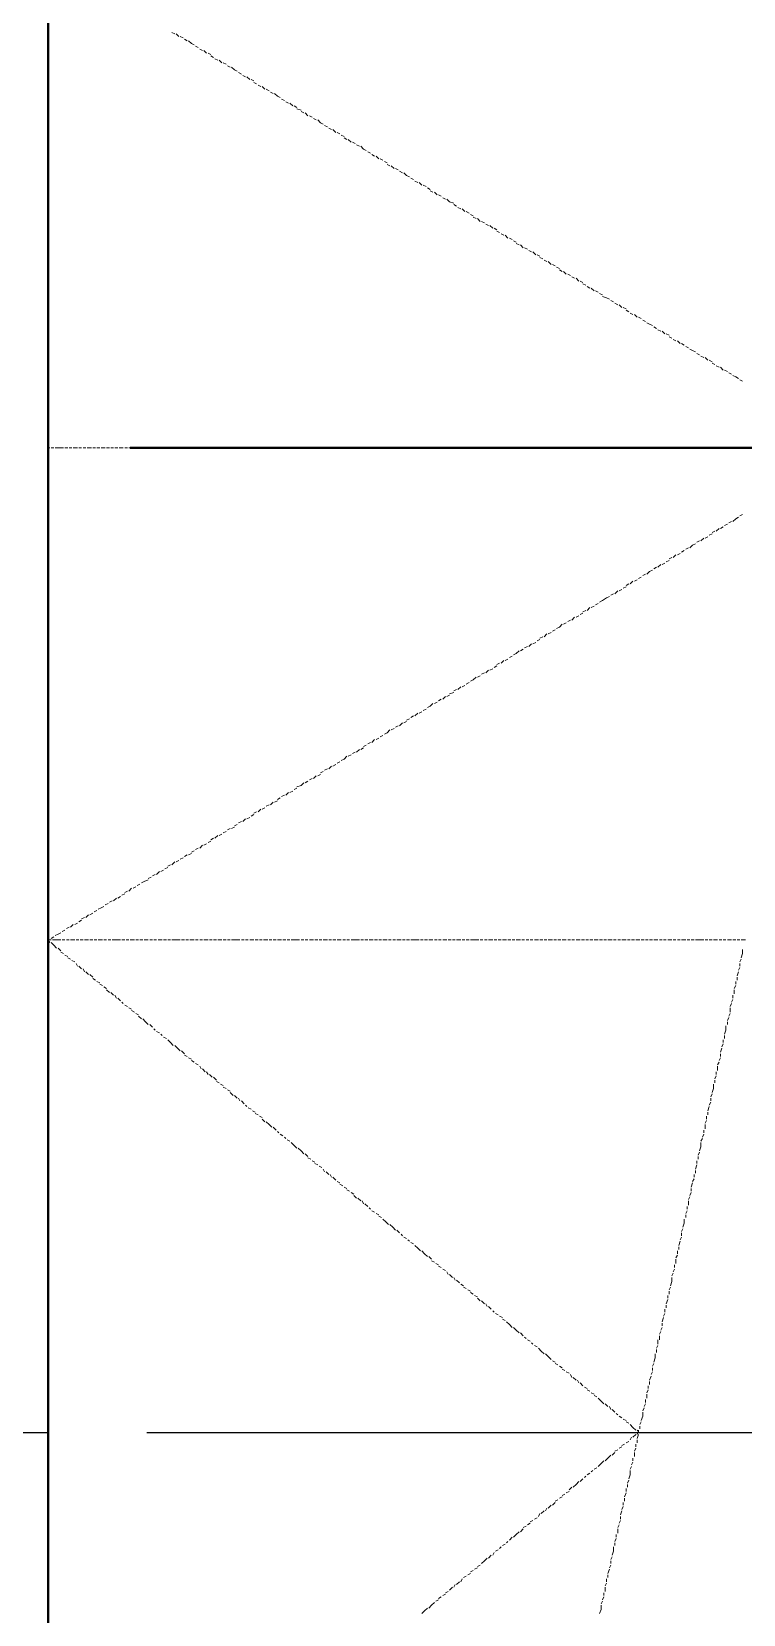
# Model space of a CAD drawing. Extents: x 0 to 604, y 0 to 420.
# Drawn here: x 198.99 to 209.84, y 200.54 to 224.65 of the extents above; entities that cross this region are included whole.
import ezdxf

# ---------------------------------------------------------------- set-up
doc = ezdxf.new("R2010")
doc.units = 0

msp = doc.modelspace()

# ---------------------------------------------------------------- linework, layer by layer
at = {"color": 7, "lineweight": 40}
for p, q in [((199.242, 262.065), (199.242, 174.561)), ((227.986, 218.313), (200.491, 218.313))]:
    msp.add_line(p, q, dxfattribs=at)
at = {"color": 7, "lineweight": 5}
for p, q in [((199.242, 224.6), (199.242, 224.642)), ((199.242, 224.536), (199.242, 224.578)), ((199.242, 224.451), (199.242, 224.515)), ((201.126, 224.642), (201.168, 224.621)), ((201.189, 224.621), (201.232, 224.578)), ((201.253, 224.578), (201.295, 224.557)), ((201.316, 224.536), (201.358, 224.515)), ((201.38, 224.515), (201.422, 224.472)), ((201.422, 224.472), (201.464, 224.451)), ((199.242, 224.388), (199.242, 224.43)), ((199.242, 224.324), (199.242, 224.367)), ((199.242, 224.24), (199.242, 224.303)), ((199.242, 224.176), (199.242, 224.218)), ((201.486, 224.43), (201.528, 224.409)), ((201.549, 224.388), (201.591, 224.367)), ((201.613, 224.367), (201.655, 224.324)), ((201.676, 224.324), (201.718, 224.303)), ((201.718, 224.282), (201.761, 224.261)), ((201.782, 224.24), (201.824, 224.218)), ((201.845, 224.218), (201.888, 224.176)), ((199.242, 224.113), (199.242, 224.155)), ((199.242, 224.028), (199.242, 224.091)), ((199.242, 223.964), (199.242, 224.007)), ((201.909, 224.176), (201.951, 224.155)), ((201.972, 224.134), (202.015, 224.113)), ((202.036, 224.113), (202.078, 224.07)), ((202.078, 224.07), (202.12, 224.049)), ((202.142, 224.028), (202.184, 224.007)), ((202.205, 223.986), (202.248, 223.964)), ((199.242, 223.901), (199.242, 223.943)), ((199.242, 223.816), (199.242, 223.88)), ((199.242, 223.753), (199.242, 223.816)), ((199.242, 223.689), (199.242, 223.732)), ((202.269, 223.964), (202.311, 223.922)), ((202.332, 223.922), (202.375, 223.901)), ((202.375, 223.88), (202.417, 223.859)), ((202.438, 223.838), (202.48, 223.816)), ((202.501, 223.816), (202.544, 223.774)), ((202.565, 223.774), (202.607, 223.753)), ((202.629, 223.732), (202.671, 223.71)), ((199.242, 223.626), (199.242, 223.668)), ((199.242, 223.541), (199.242, 223.605)), ((199.242, 223.478), (199.242, 223.52)), ((202.692, 223.71), (202.734, 223.668)), ((202.734, 223.668), (202.777, 223.647)), ((202.798, 223.626), (202.84, 223.605)), ((202.861, 223.583), (202.904, 223.562)), ((202.925, 223.562), (202.967, 223.52)), ((202.988, 223.52), (203.031, 223.499)), ((199.242, 223.414), (199.242, 223.457)), ((199.242, 223.329), (199.242, 223.393)), ((199.242, 223.266), (199.242, 223.308)), ((203.031, 223.478), (203.094, 223.457)), ((203.094, 223.435), (203.137, 223.414)), ((203.158, 223.414), (203.2, 223.372)), ((203.221, 223.372), (203.263, 223.351)), ((203.285, 223.329), (203.327, 223.308)), ((203.348, 223.308), (203.391, 223.266)), ((203.391, 223.266), (203.433, 223.245)), ((199.242, 223.202), (199.242, 223.245)), ((199.242, 223.118), (199.242, 223.181)), ((199.242, 223.054), (199.242, 223.097)), ((199.242, 222.991), (199.242, 223.033)), ((203.454, 223.224), (203.496, 223.202)), ((203.518, 223.181), (203.56, 223.16)), ((203.581, 223.16), (203.623, 223.118)), ((203.644, 223.118), (203.687, 223.097)), ((203.708, 223.076), (203.75, 223.054)), ((203.75, 223.033), (203.793, 223.012)), ((203.814, 223.012), (203.856, 222.97)), ((199.242, 222.906), (199.242, 222.97)), ((199.242, 222.843), (199.242, 222.906)), ((199.242, 222.779), (199.242, 222.821)), ((203.877, 222.97), (203.92, 222.948)), ((203.941, 222.927), (203.983, 222.906)), ((204.004, 222.906), (204.047, 222.864)), ((204.047, 222.864), (204.089, 222.843)), ((204.11, 222.821), (204.152, 222.8)), ((204.174, 222.779), (204.216, 222.758)), ((199.242, 222.716), (199.242, 222.758)), ((199.242, 222.631), (199.242, 222.695)), ((199.242, 222.567), (199.242, 222.61)), ((199.242, 222.504), (199.242, 222.546)), ((204.237, 222.758), (204.28, 222.716)), ((204.301, 222.716), (204.343, 222.695)), ((204.364, 222.673), (204.406, 222.652)), ((204.406, 222.631), (204.449, 222.61)), ((204.47, 222.61), (204.512, 222.567)), ((204.534, 222.567), (204.576, 222.546)), ((204.597, 222.525), (204.639, 222.504)), ((199.242, 222.419), (199.242, 222.483)), ((199.242, 222.356), (199.242, 222.398)), ((199.242, 222.292), (199.242, 222.335)), ((204.661, 222.504), (204.703, 222.462)), ((204.703, 222.462), (204.745, 222.44)), ((204.766, 222.419), (204.809, 222.398)), ((204.83, 222.377), (204.872, 222.356)), ((204.893, 222.356), (204.936, 222.313)), ((204.957, 222.313), (204.999, 222.292)), ((199.242, 222.208), (199.242, 222.271)), ((199.242, 222.144), (199.242, 222.186)), ((199.242, 222.081), (199.242, 222.123)), ((199.242, 221.996), (199.242, 222.06)), ((205.02, 222.271), (205.063, 222.25)), ((205.063, 222.229), (205.105, 222.208)), ((205.126, 222.208), (205.168, 222.165)), ((205.19, 222.165), (205.232, 222.144)), ((205.253, 222.123), (205.295, 222.102)), ((205.317, 222.102), (205.359, 222.06)), ((205.359, 222.06), (205.423, 222.038)), ((199.242, 221.933), (199.242, 221.996)), ((199.242, 221.869), (199.242, 221.911)), ((199.242, 221.805), (199.242, 221.848)), ((205.423, 222.017), (205.465, 221.996)), ((205.486, 221.975), (205.528, 221.954)), ((205.549, 221.954), (205.592, 221.911)), ((205.613, 221.911), (205.655, 221.89)), ((205.677, 221.869), (205.719, 221.848)), ((205.719, 221.827), (205.761, 221.805)), ((205.782, 221.805), (205.825, 221.763)), ((199.242, 221.721), (199.242, 221.784)), ((199.242, 221.657), (199.242, 221.7)), ((199.242, 221.594), (199.242, 221.636)), ((199.242, 221.509), (199.242, 221.573)), ((205.846, 221.763), (205.888, 221.742)), ((205.909, 221.721), (205.952, 221.7)), ((205.973, 221.7), (206.015, 221.657)), ((206.036, 221.657), (206.079, 221.636)), ((206.079, 221.615), (206.121, 221.594)), ((206.142, 221.573), (206.185, 221.552)), ((199.242, 221.446), (199.242, 221.488)), ((199.242, 221.382), (199.242, 221.424)), ((199.242, 221.298), (199.242, 221.361)), ((206.206, 221.552), (206.248, 221.509)), ((206.269, 221.509), (206.311, 221.488)), ((206.333, 221.467), (206.375, 221.446)), ((206.375, 221.424), (206.417, 221.403)), ((206.439, 221.403), (206.481, 221.361)), ((206.502, 221.361), (206.544, 221.34)), ((199.242, 221.234), (199.242, 221.276)), ((199.242, 221.17), (199.242, 221.213)), ((199.242, 221.086), (199.242, 221.149)), ((199.242, 221.022), (199.242, 221.086)), ((206.565, 221.319), (206.608, 221.298)), ((206.629, 221.298), (206.671, 221.255)), ((206.692, 221.255), (206.735, 221.234)), ((206.735, 221.213), (206.777, 221.192)), ((206.798, 221.17), (206.841, 221.149)), ((206.862, 221.149), (206.904, 221.107)), ((206.925, 221.107), (206.968, 221.086)), ((199.242, 220.959), (199.242, 221.001)), ((199.242, 220.895), (199.242, 220.938)), ((199.242, 220.811), (199.242, 220.874)), ((206.989, 221.065), (207.031, 221.043)), ((207.031, 221.022), (207.073, 221.001)), ((207.095, 221.001), (207.137, 220.959)), ((207.158, 220.959), (207.201, 220.938)), ((207.222, 220.917), (207.264, 220.895)), ((207.285, 220.895), (207.327, 220.853)), ((207.349, 220.853), (207.391, 220.832)), ((199.242, 220.747), (199.242, 220.79)), ((199.242, 220.684), (199.242, 220.726)), ((199.242, 220.599), (199.242, 220.662)), ((207.391, 220.811), (207.433, 220.79)), ((207.454, 220.768), (207.497, 220.747)), ((207.518, 220.747), (207.56, 220.705)), ((207.582, 220.705), (207.624, 220.684)), ((207.645, 220.662), (207.687, 220.641)), ((207.687, 220.62), (207.751, 220.599)), ((207.751, 220.599), (207.793, 220.578)), ((199.242, 220.536), (199.242, 220.578)), ((199.242, 220.472), (199.242, 220.514)), ((199.242, 220.387), (199.242, 220.451)), ((199.242, 220.324), (199.242, 220.366)), ((207.814, 220.557), (207.857, 220.536)), ((207.878, 220.514), (207.92, 220.493)), ((207.941, 220.493), (207.984, 220.451)), ((208.005, 220.451), (208.047, 220.43)), ((208.047, 220.409), (208.089, 220.387)), ((208.111, 220.366), (208.153, 220.345)), ((199.242, 220.26), (199.242, 220.303)), ((199.242, 220.176), (199.242, 220.239)), ((199.242, 220.112), (199.242, 220.176)), ((208.174, 220.345), (208.216, 220.303)), ((208.238, 220.303), (208.28, 220.281)), ((208.301, 220.26), (208.343, 220.239)), ((208.365, 220.218), (208.407, 220.197)), ((208.407, 220.197), (208.449, 220.176)), ((208.47, 220.155), (208.513, 220.133)), ((199.242, 220.049), (199.242, 220.091)), ((199.242, 219.985), (199.242, 220.027)), ((199.242, 219.9), (199.242, 219.964)), ((199.242, 219.837), (199.242, 219.879)), ((208.534, 220.112), (208.576, 220.091)), ((208.597, 220.091), (208.64, 220.049)), ((208.661, 220.049), (208.703, 220.027)), ((208.703, 220.006), (208.746, 219.985)), ((208.767, 219.964), (208.809, 219.943)), ((208.83, 219.943), (208.873, 219.9)), ((208.894, 219.9), (208.936, 219.879)), ((199.242, 219.774), (199.242, 219.816)), ((199.242, 219.689), (199.242, 219.752)), ((199.242, 219.625), (199.242, 219.668)), ((208.957, 219.858), (209, 219.837)), ((209.021, 219.816), (209.063, 219.795)), ((209.063, 219.795), (209.106, 219.774)), ((209.127, 219.752), (209.169, 219.731)), ((209.19, 219.71), (209.232, 219.689)), ((209.254, 219.689), (209.296, 219.647)), ((209.317, 219.647), (209.359, 219.625)), ((199.242, 219.562), (199.242, 219.604)), ((199.242, 219.477), (199.242, 219.541)), ((199.242, 219.414), (199.242, 219.456)), ((199.242, 219.35), (199.242, 219.393)), ((209.359, 219.604), (209.402, 219.583)), ((209.423, 219.562), (209.465, 219.541)), ((209.486, 219.541), (209.529, 219.498)), ((209.55, 219.498), (209.592, 219.477)), ((209.613, 219.456), (209.656, 219.435)), ((209.677, 219.414), (209.719, 219.393)), ((209.719, 219.393), (209.762, 219.371)), ((199.242, 219.266), (199.242, 219.329)), ((199.242, 219.202), (199.242, 219.266)), ((199.242, 219.138), (199.242, 219.181)), ((209.783, 219.35), (209.825, 219.329)), ((199.242, 219.075), (199.242, 219.117)), ((199.242, 218.99), (199.242, 219.054)), ((199.242, 218.927), (199.242, 218.969)), ((199.242, 218.863), (199.242, 218.906)), ((199.242, 218.779), (199.242, 218.842)), ((199.242, 218.715), (199.242, 218.757)), ((199.242, 218.652), (199.242, 218.694)), ((199.242, 218.567), (199.242, 218.631)), ((199.242, 218.504), (199.242, 218.546)), ((199.242, 218.44), (199.242, 218.482)), ((199.242, 218.355), (199.242, 218.419)), ((199.242, 218.313), (199.242, 218.355)), ((199.263, 218.313), (199.242, 218.313)), ((199.242, 218.313), (199.242, 218.271)), ((199.242, 218.25), (199.242, 218.207)), ((199.242, 218.186), (199.242, 218.144)), ((199.327, 218.313), (199.284, 218.313)), ((199.411, 218.313), (199.348, 218.313)), ((199.475, 218.313), (199.411, 218.313)), ((199.538, 218.313), (199.496, 218.313)), ((199.602, 218.313), (199.559, 218.313)), ((199.686, 218.313), (199.623, 218.313)), ((199.75, 218.313), (199.708, 218.313)), ((199.813, 218.313), (199.771, 218.313)), ((199.898, 218.313), (199.834, 218.313)), ((199.962, 218.313), (199.919, 218.313)), ((200.025, 218.313), (199.983, 218.313)), ((200.11, 218.313), (200.046, 218.313)), ((200.173, 218.313), (200.131, 218.313)), ((200.237, 218.313), (200.194, 218.313)), ((200.3, 218.313), (200.258, 218.313)), ((200.385, 218.313), (200.321, 218.313)), ((200.448, 218.313), (200.406, 218.313)), ((200.512, 218.313), (200.47, 218.313)), ((200.596, 218.313), (200.533, 218.313)), ((200.66, 218.313), (200.618, 218.313)), ((200.724, 218.313), (200.681, 218.313)), ((200.808, 218.313), (200.745, 218.313)), ((200.872, 218.313), (200.829, 218.313)), ((200.935, 218.313), (200.893, 218.313)), ((201.02, 218.313), (200.956, 218.313)), ((201.083, 218.313), (201.041, 218.313)), ((201.147, 218.313), (201.105, 218.313)), ((201.21, 218.313), (201.168, 218.313)), ((201.295, 218.313), (201.232, 218.313)), ((201.358, 218.313), (201.316, 218.313)), ((201.422, 218.313), (201.38, 218.313)), ((201.507, 218.313), (201.443, 218.313)), ((201.57, 218.313), (201.528, 218.313)), ((201.634, 218.313), (201.591, 218.313)), ((201.718, 218.313), (201.655, 218.313)), ((201.782, 218.313), (201.739, 218.313)), ((201.845, 218.313), (201.803, 218.313)), ((201.93, 218.313), (201.867, 218.313)), ((201.994, 218.313), (201.951, 218.313)), ((202.057, 218.313), (202.015, 218.313)), ((202.12, 218.313), (202.078, 218.313)), ((202.205, 218.313), (202.142, 218.313)), ((202.269, 218.313), (202.226, 218.313)), ((202.332, 218.313), (202.29, 218.313)), ((202.417, 218.313), (202.353, 218.313)), ((202.48, 218.313), (202.438, 218.313)), ((202.544, 218.313), (202.501, 218.313)), ((202.629, 218.313), (202.565, 218.313)), ((202.692, 218.313), (202.65, 218.313)), ((202.756, 218.313), (202.713, 218.313)), ((202.84, 218.313), (202.777, 218.313)), ((202.904, 218.313), (202.861, 218.313)), ((202.967, 218.313), (202.925, 218.313)), ((203.031, 218.313), (202.988, 218.313)), ((203.115, 218.313), (203.052, 218.313)), ((203.179, 218.313), (203.137, 218.313)), ((203.242, 218.313), (203.2, 218.313)), ((203.327, 218.313), (203.263, 218.313)), ((203.391, 218.313), (203.348, 218.313)), ((203.454, 218.313), (203.412, 218.313)), ((203.539, 218.313), (203.475, 218.313)), ((203.602, 218.313), (203.56, 218.313)), ((203.666, 218.313), (203.623, 218.313)), ((203.75, 218.313), (203.687, 218.313)), ((203.814, 218.313), (203.75, 218.313)), ((203.877, 218.313), (203.835, 218.313)), ((203.941, 218.313), (203.899, 218.313)), ((204.025, 218.313), (203.962, 218.313)), ((204.089, 218.313), (204.047, 218.313)), ((204.152, 218.313), (204.11, 218.313)), ((204.237, 218.313), (204.174, 218.313)), ((204.301, 218.313), (204.258, 218.313)), ((204.364, 218.313), (204.322, 218.313)), ((204.449, 218.313), (204.385, 218.313)), ((204.512, 218.313), (204.47, 218.313)), ((204.576, 218.313), (204.534, 218.313)), ((204.661, 218.313), (204.597, 218.313)), ((204.724, 218.313), (204.661, 218.313)), ((204.787, 218.313), (204.745, 218.313)), ((204.851, 218.313), (204.809, 218.313)), ((204.936, 218.313), (204.872, 218.313)), ((204.999, 218.313), (204.957, 218.313)), ((205.063, 218.313), (205.02, 218.313)), ((205.147, 218.313), (205.084, 218.313)), ((205.211, 218.313), (205.168, 218.313)), ((205.274, 218.313), (205.232, 218.313)), ((205.359, 218.313), (205.295, 218.313)), ((205.423, 218.313), (205.38, 218.313)), ((205.486, 218.313), (205.444, 218.313)), ((205.571, 218.313), (205.507, 218.313)), ((205.634, 218.313), (205.571, 218.313)), ((205.698, 218.313), (205.655, 218.313)), ((205.761, 218.313), (205.719, 218.313)), ((205.846, 218.313), (205.782, 218.313)), ((205.909, 218.313), (205.867, 218.313)), ((205.973, 218.313), (205.93, 218.313)), ((206.058, 218.313), (205.994, 218.313)), ((206.121, 218.313), (206.079, 218.313)), ((206.185, 218.313), (206.142, 218.313)), ((206.269, 218.313), (206.206, 218.313)), ((206.333, 218.313), (206.29, 218.313)), ((206.396, 218.313), (206.354, 218.313)), ((206.481, 218.313), (206.417, 218.313)), ((206.544, 218.313), (206.481, 218.313)), ((206.608, 218.313), (206.565, 218.313)), ((206.671, 218.313), (206.629, 218.313)), ((206.756, 218.313), (206.692, 218.313)), ((206.82, 218.313), (206.777, 218.313)), ((206.883, 218.313), (206.841, 218.313)), ((206.968, 218.313), (206.904, 218.313)), ((207.031, 218.313), (206.989, 218.313)), ((207.095, 218.313), (207.052, 218.313)), ((207.179, 218.313), (207.116, 218.313)), ((207.243, 218.313), (207.201, 218.313)), ((207.306, 218.313), (207.264, 218.313)), ((207.391, 218.313), (207.327, 218.313)), ((207.454, 218.313), (207.391, 218.313)), ((207.518, 218.313), (207.476, 218.313)), ((207.582, 218.313), (207.539, 218.313)), ((207.666, 218.313), (207.603, 218.313)), ((207.73, 218.313), (207.687, 218.313)), ((207.793, 218.313), (207.751, 218.313)), ((207.878, 218.313), (207.814, 218.313)), ((207.941, 218.313), (207.899, 218.313)), ((208.005, 218.313), (207.963, 218.313)), ((208.089, 218.313), (208.026, 218.313)), ((208.153, 218.313), (208.111, 218.313)), ((208.216, 218.313), (208.174, 218.313)), ((208.301, 218.313), (208.238, 218.313)), ((208.365, 218.313), (208.301, 218.313)), ((208.428, 218.313), (208.386, 218.313)), ((208.492, 218.313), (208.449, 218.313)), ((208.576, 218.313), (208.513, 218.313)), ((208.64, 218.313), (208.597, 218.313)), ((208.703, 218.313), (208.661, 218.313)), ((208.788, 218.313), (208.725, 218.313)), ((208.851, 218.313), (208.809, 218.313)), ((208.915, 218.313), (208.873, 218.313)), ((209, 218.313), (208.936, 218.313)), ((209.063, 218.313), (209.021, 218.313)), ((209.127, 218.313), (209.084, 218.313)), ((209.211, 218.313), (209.148, 218.313)), ((209.275, 218.313), (209.211, 218.313)), ((209.338, 218.313), (209.296, 218.313)), ((209.402, 218.313), (209.359, 218.313)), ((209.486, 218.313), (209.423, 218.313)), ((209.55, 218.313), (209.508, 218.313)), ((209.613, 218.313), (209.571, 218.313)), ((209.698, 218.313), (209.635, 218.313)), ((209.762, 218.313), (209.719, 218.313)), ((209.825, 218.313), (209.783, 218.313)), ((199.242, 218.123), (199.242, 218.059)), ((199.242, 218.038), (199.242, 217.995)), ((199.242, 217.974), (199.242, 217.932)), ((199.242, 217.911), (199.242, 217.847)), ((199.242, 217.826), (199.242, 217.784)), ((199.242, 217.763), (199.242, 217.72)), ((199.242, 217.699), (199.242, 217.636)), ((199.242, 217.636), (199.242, 217.572)), ((199.242, 217.551), (199.242, 217.509)), ((199.242, 217.488), (199.242, 217.445)), ((199.242, 217.424), (199.242, 217.361)), ((199.242, 217.339), (199.242, 217.297)), ((199.242, 217.276), (199.242, 217.233)), ((209.677, 217.191), (209.719, 217.233)), ((209.719, 217.233), (209.762, 217.255)), ((209.783, 217.276), (209.825, 217.297)), ((199.242, 217.212), (199.242, 217.149)), ((199.242, 217.128), (199.242, 217.085)), ((199.242, 217.064), (199.242, 217.022)), ((199.242, 217.001), (199.242, 216.937)), ((209.317, 216.98), (209.359, 217.001)), ((209.359, 217.022), (209.402, 217.043)), ((209.423, 217.043), (209.465, 217.085)), ((209.486, 217.085), (209.529, 217.107)), ((209.55, 217.128), (209.592, 217.149)), ((209.613, 217.17), (209.656, 217.191)), ((199.242, 216.916), (199.242, 216.874)), ((199.242, 216.852), (199.242, 216.81)), ((199.242, 216.789), (199.242, 216.726)), ((208.894, 216.726), (208.936, 216.747)), ((208.957, 216.768), (209, 216.789)), ((209.021, 216.789), (209.063, 216.831)), ((209.063, 216.831), (209.106, 216.852)), ((209.127, 216.874), (209.169, 216.895)), ((209.19, 216.895), (209.232, 216.937)), ((209.254, 216.937), (209.296, 216.958)), ((199.242, 216.726), (199.242, 216.662)), ((199.242, 216.641), (199.242, 216.599)), ((199.242, 216.577), (199.242, 216.535)), ((199.242, 216.514), (199.242, 216.45)), ((208.534, 216.493), (208.576, 216.535)), ((208.597, 216.535), (208.64, 216.556)), ((208.661, 216.577), (208.703, 216.599)), ((208.703, 216.62), (208.746, 216.641)), ((208.767, 216.641), (208.809, 216.683)), ((208.83, 216.683), (208.873, 216.704)), ((199.242, 216.429), (199.242, 216.387)), ((199.242, 216.366), (199.242, 216.323)), ((199.242, 216.302), (199.242, 216.239)), ((208.111, 216.239), (208.153, 216.281)), ((208.174, 216.281), (208.216, 216.302)), ((208.238, 216.323), (208.28, 216.345)), ((208.301, 216.366), (208.343, 216.387)), ((208.365, 216.387), (208.407, 216.429)), ((208.407, 216.429), (208.449, 216.45)), ((208.47, 216.471), (208.513, 216.493)), ((199.242, 216.218), (199.242, 216.175)), ((199.242, 216.154), (199.242, 216.112)), ((199.242, 216.09), (199.242, 216.027)), ((207.687, 215.985), (207.751, 216.027)), ((207.751, 216.027), (207.793, 216.048)), ((207.814, 216.069), (207.857, 216.09)), ((207.878, 216.09), (207.92, 216.133)), ((207.941, 216.133), (207.984, 216.154)), ((208.005, 216.175), (208.047, 216.196)), ((208.047, 216.218), (208.089, 216.239)), ((199.242, 216.006), (199.242, 215.964)), ((199.242, 215.942), (199.242, 215.9)), ((199.242, 215.879), (199.242, 215.815)), ((199.242, 215.815), (199.242, 215.752)), ((207.349, 215.773), (207.391, 215.794)), ((207.391, 215.815), (207.433, 215.836)), ((207.454, 215.836), (207.497, 215.879)), ((207.518, 215.879), (207.56, 215.9)), ((207.582, 215.921), (207.624, 215.942)), ((207.645, 215.964), (207.687, 215.985)), ((199.242, 215.731), (199.242, 215.688)), ((199.242, 215.667), (199.242, 215.625)), ((199.242, 215.604), (199.242, 215.54)), ((206.925, 215.519), (206.968, 215.54)), ((206.989, 215.561), (207.031, 215.583)), ((207.031, 215.583), (207.073, 215.625)), ((207.095, 215.625), (207.137, 215.646)), ((207.158, 215.667), (207.201, 215.688)), ((207.222, 215.688), (207.264, 215.731)), ((207.285, 215.731), (207.327, 215.752)), ((199.242, 215.519), (199.242, 215.477)), ((199.242, 215.456), (199.242, 215.413)), ((199.242, 215.392), (199.242, 215.328)), ((199.242, 215.307), (199.242, 215.265)), ((206.565, 215.286), (206.608, 215.328)), ((206.629, 215.328), (206.671, 215.35)), ((206.692, 215.371), (206.735, 215.392)), ((206.735, 215.413), (206.777, 215.434)), ((206.798, 215.434), (206.841, 215.477)), ((206.862, 215.477), (206.904, 215.498)), ((199.242, 215.244), (199.242, 215.202)), ((199.242, 215.18), (199.242, 215.117)), ((199.242, 215.096), (199.242, 215.053)), ((206.142, 215.032), (206.185, 215.075)), ((206.206, 215.075), (206.248, 215.096)), ((206.269, 215.117), (206.311, 215.138)), ((206.333, 215.159), (206.375, 215.18)), ((206.375, 215.18), (206.417, 215.223)), ((206.439, 215.223), (206.481, 215.244)), ((206.502, 215.265), (206.544, 215.286)), ((199.242, 215.032), (199.242, 214.99)), ((199.242, 214.969), (199.242, 214.905)), ((199.242, 214.905), (199.242, 214.842)), ((199.242, 214.821), (199.242, 214.778)), ((205.719, 214.778), (205.761, 214.821)), ((205.782, 214.821), (205.825, 214.842)), ((205.846, 214.863), (205.888, 214.884)), ((205.909, 214.884), (205.952, 214.926)), ((205.973, 214.926), (206.015, 214.947)), ((206.036, 214.969), (206.079, 214.99)), ((206.079, 215.011), (206.121, 215.032)), ((199.242, 214.757), (199.242, 214.715)), ((199.242, 214.693), (199.242, 214.63)), ((199.242, 214.609), (199.242, 214.566)), ((205.359, 214.566), (205.423, 214.588)), ((205.423, 214.609), (205.465, 214.63)), ((205.486, 214.63), (205.528, 214.672)), ((205.549, 214.672), (205.592, 214.693)), ((205.613, 214.715), (205.655, 214.736)), ((205.677, 214.757), (205.719, 214.778)), ((199.242, 214.545), (199.242, 214.503)), ((199.242, 214.482), (199.242, 214.418)), ((199.242, 214.397), (199.242, 214.355)), ((199.242, 214.334), (199.242, 214.291)), ((204.957, 214.312), (204.999, 214.334)), ((205.02, 214.355), (205.063, 214.376)), ((205.063, 214.376), (205.105, 214.418)), ((205.126, 214.418), (205.168, 214.44)), ((205.19, 214.461), (205.232, 214.482)), ((205.253, 214.482), (205.295, 214.524)), ((205.317, 214.524), (205.359, 214.545)), ((199.242, 214.27), (199.242, 214.207)), ((199.242, 214.185), (199.242, 214.143)), ((199.242, 214.122), (199.242, 214.08)), ((204.597, 214.08), (204.639, 214.122)), ((204.661, 214.122), (204.703, 214.143)), ((204.703, 214.164), (204.745, 214.185)), ((204.766, 214.207), (204.809, 214.228)), ((204.83, 214.228), (204.872, 214.27)), ((204.893, 214.27), (204.936, 214.291)), ((199.242, 214.059), (199.242, 213.995)), ((199.242, 213.995), (199.242, 213.931)), ((199.242, 213.91), (199.242, 213.868)), ((199.242, 213.847), (199.242, 213.804)), ((204.174, 213.826), (204.216, 213.868)), ((204.237, 213.868), (204.28, 213.889)), ((204.301, 213.91), (204.343, 213.931)), ((204.364, 213.953), (204.406, 213.974)), ((204.406, 213.974), (204.449, 214.016)), ((204.47, 214.016), (204.512, 214.037)), ((204.534, 214.059), (204.576, 214.08)), ((199.242, 213.783), (199.242, 213.72)), ((199.242, 213.699), (199.242, 213.656)), ((199.242, 213.635), (199.242, 213.593)), ((203.75, 213.572), (203.793, 213.614)), ((203.814, 213.614), (203.856, 213.635)), ((203.877, 213.656), (203.92, 213.678)), ((203.941, 213.678), (203.983, 213.72)), ((204.004, 213.72), (204.047, 213.741)), ((204.047, 213.762), (204.089, 213.783)), ((204.11, 213.804), (204.152, 213.826)), ((199.242, 213.572), (199.242, 213.508)), ((199.242, 213.487), (199.242, 213.445)), ((199.242, 213.423), (199.242, 213.381)), ((203.391, 213.36), (203.433, 213.381)), ((203.454, 213.402), (203.496, 213.423)), ((203.518, 213.423), (203.56, 213.466)), ((203.581, 213.466), (203.623, 213.487)), ((203.644, 213.508), (203.687, 213.529)), ((203.708, 213.55), (203.75, 213.572)), ((199.242, 213.36), (199.242, 213.297)), ((199.242, 213.275), (199.242, 213.233)), ((199.242, 213.212), (199.242, 213.169)), ((199.242, 213.148), (199.242, 213.085)), ((202.988, 213.106), (203.031, 213.127)), ((203.031, 213.148), (203.094, 213.169)), ((203.094, 213.169), (203.137, 213.212)), ((203.158, 213.212), (203.2, 213.233)), ((203.221, 213.254), (203.263, 213.275)), ((203.285, 213.275), (203.327, 213.318)), ((203.348, 213.318), (203.391, 213.339)), ((199.242, 213.085), (199.242, 213.021)), ((199.242, 213), (199.242, 212.958)), ((199.242, 212.937), (199.242, 212.894)), ((202.629, 212.873), (202.671, 212.916)), ((202.692, 212.916), (202.734, 212.937)), ((202.734, 212.958), (202.777, 212.979)), ((202.798, 213), (202.84, 213.021)), ((202.861, 213.021), (202.904, 213.064)), ((202.925, 213.064), (202.967, 213.085)), ((199.242, 212.873), (199.242, 212.81)), ((199.242, 212.788), (199.242, 212.746)), ((199.242, 212.725), (199.242, 212.683)), ((199.242, 212.661), (199.242, 212.598)), ((202.205, 212.619), (202.248, 212.661)), ((202.269, 212.661), (202.311, 212.683)), ((202.332, 212.704), (202.375, 212.725)), ((202.375, 212.746), (202.417, 212.767)), ((202.438, 212.767), (202.48, 212.81)), ((202.501, 212.81), (202.544, 212.831)), ((202.565, 212.852), (202.607, 212.873)), ((199.242, 212.577), (199.242, 212.535)), ((199.242, 212.513), (199.242, 212.471)), ((199.242, 212.45), (199.242, 212.386)), ((201.782, 212.365), (201.824, 212.407)), ((201.845, 212.407), (201.888, 212.429)), ((201.909, 212.45), (201.951, 212.471)), ((201.972, 212.492), (202.015, 212.513)), ((202.036, 212.513), (202.078, 212.535)), ((202.078, 212.556), (202.12, 212.577)), ((202.142, 212.598), (202.184, 212.619)), ((199.242, 212.365), (199.242, 212.323)), ((199.242, 212.302), (199.242, 212.259)), ((199.242, 212.238), (199.242, 212.175)), ((199.242, 212.175), (199.242, 212.111)), ((201.422, 212.154), (201.464, 212.175)), ((201.486, 212.196), (201.528, 212.217)), ((201.549, 212.217), (201.591, 212.259)), ((201.613, 212.259), (201.655, 212.28)), ((201.676, 212.302), (201.718, 212.323)), ((201.718, 212.344), (201.761, 212.365)), ((199.242, 212.09), (199.242, 212.048)), ((199.242, 212.026), (199.242, 211.984)), ((199.242, 211.963), (199.242, 211.899)), ((201.02, 211.899), (201.062, 211.921)), ((201.062, 211.942), (201.105, 211.963)), ((201.126, 211.963), (201.168, 212.005)), ((201.189, 212.005), (201.232, 212.026)), ((201.253, 212.048), (201.295, 212.069)), ((201.316, 212.09), (201.358, 212.111)), ((201.38, 212.111), (201.422, 212.132)), ((199.242, 211.878), (199.242, 211.836)), ((199.242, 211.815), (199.242, 211.773)), ((199.242, 211.751), (199.242, 211.688)), ((200.66, 211.688), (200.702, 211.709)), ((200.702, 211.709), (200.766, 211.73)), ((200.766, 211.751), (200.808, 211.773)), ((200.829, 211.794), (200.872, 211.815)), ((200.893, 211.815), (200.935, 211.857)), ((200.956, 211.857), (200.999, 211.878)), ((199.242, 211.667), (199.242, 211.624)), ((199.242, 211.603), (199.242, 211.561)), ((199.242, 211.54), (199.242, 211.476)), ((199.242, 211.455), (199.242, 211.413)), ((200.237, 211.413), (200.279, 211.455)), ((200.3, 211.455), (200.343, 211.476)), ((200.364, 211.497), (200.406, 211.518)), ((200.406, 211.54), (200.448, 211.561)), ((200.47, 211.561), (200.512, 211.603)), ((200.533, 211.603), (200.575, 211.624)), ((200.596, 211.645), (200.639, 211.667)), ((199.242, 211.392), (199.242, 211.349)), ((199.242, 211.328), (199.242, 211.264)), ((199.242, 211.264), (199.242, 211.201)), ((199.813, 211.159), (199.856, 211.201)), ((199.877, 211.201), (199.919, 211.222)), ((199.94, 211.243), (199.983, 211.264)), ((200.004, 211.286), (200.046, 211.307)), ((200.046, 211.307), (200.089, 211.328)), ((200.11, 211.349), (200.152, 211.37)), ((200.173, 211.392), (200.215, 211.413)), ((199.242, 211.18), (199.242, 211.137)), ((199.242, 211.116), (199.242, 211.074)), ((199.242, 211.053), (199.242, 210.989)), ((199.242, 210.968), (199.242, 210.926)), ((199.453, 210.947), (199.496, 210.968)), ((199.517, 210.989), (199.559, 211.011)), ((199.581, 211.011), (199.623, 211.053)), ((199.644, 211.053), (199.686, 211.074)), ((199.708, 211.095), (199.75, 211.116)), ((199.75, 211.137), (199.792, 211.159)), ((199.242, 210.905), (199.242, 210.862)), ((199.242, 210.841), (199.242, 210.778)), ((199.242, 210.82), (199.284, 210.82)), ((199.263, 210.778), (199.242, 210.82)), ((199.242, 210.82), (199.263, 210.82)), ((199.242, 210.756), (199.242, 210.714)), ((199.284, 210.841), (199.327, 210.862)), ((199.327, 210.735), (199.284, 210.778)), ((199.305, 210.82), (199.369, 210.82)), ((199.369, 210.693), (199.327, 210.735)), ((199.348, 210.883), (199.39, 210.905)), ((199.369, 210.82), (199.432, 210.82)), ((199.39, 210.905), (199.432, 210.926)), ((199.453, 210.82), (199.496, 210.82)), ((199.517, 210.82), (199.559, 210.82)), ((199.581, 210.82), (199.644, 210.82)), ((199.665, 210.82), (199.708, 210.82)), ((199.729, 210.82), (199.771, 210.82)), ((199.792, 210.82), (199.856, 210.82)), ((199.877, 210.82), (199.919, 210.82)), ((199.94, 210.82), (199.983, 210.82)), ((200.004, 210.82), (200.067, 210.82)), ((200.089, 210.82), (200.131, 210.82)), ((200.152, 210.82), (200.194, 210.82)), ((200.215, 210.82), (200.279, 210.82)), ((200.279, 210.82), (200.343, 210.82)), ((200.364, 210.82), (200.406, 210.82)), ((200.427, 210.82), (200.47, 210.82)), ((200.491, 210.82), (200.554, 210.82)), ((200.575, 210.82), (200.618, 210.82)), ((200.639, 210.82), (200.681, 210.82)), ((200.702, 210.82), (200.766, 210.82)), ((200.787, 210.82), (200.829, 210.82)), ((200.851, 210.82), (200.893, 210.82)), ((200.914, 210.82), (200.977, 210.82)), ((200.999, 210.82), (201.041, 210.82)), ((201.062, 210.82), (201.105, 210.82)), ((201.126, 210.82), (201.189, 210.82)), ((201.189, 210.82), (201.253, 210.82)), ((201.274, 210.82), (201.316, 210.82)), ((201.337, 210.82), (201.38, 210.82)), ((201.401, 210.82), (201.464, 210.82)), ((201.486, 210.82), (201.528, 210.82)), ((201.549, 210.82), (201.591, 210.82)), ((201.613, 210.82), (201.676, 210.82)), ((201.697, 210.82), (201.739, 210.82)), ((201.761, 210.82), (201.803, 210.82)), ((201.824, 210.82), (201.888, 210.82)), ((201.909, 210.82), (201.951, 210.82)), ((201.972, 210.82), (202.015, 210.82)), ((202.036, 210.82), (202.099, 210.82)), ((202.099, 210.82), (202.163, 210.82)), ((202.184, 210.82), (202.226, 210.82)), ((202.248, 210.82), (202.29, 210.82)), ((202.311, 210.82), (202.375, 210.82)), ((202.396, 210.82), (202.438, 210.82)), ((202.459, 210.82), (202.501, 210.82)), ((202.523, 210.82), (202.586, 210.82)), ((202.607, 210.82), (202.65, 210.82)), ((202.671, 210.82), (202.713, 210.82)), ((202.734, 210.82), (202.798, 210.82)), ((202.819, 210.82), (202.861, 210.82)), ((202.882, 210.82), (202.925, 210.82)), ((202.946, 210.82), (203.009, 210.82)), ((203.009, 210.82), (203.073, 210.82)), ((203.094, 210.82), (203.137, 210.82)), ((203.158, 210.82), (203.2, 210.82)), ((203.221, 210.82), (203.285, 210.82)), ((203.306, 210.82), (203.348, 210.82)), ((203.369, 210.82), (203.412, 210.82)), ((203.433, 210.82), (203.496, 210.82)), ((203.518, 210.82), (203.56, 210.82)), ((203.581, 210.82), (203.623, 210.82)), ((203.644, 210.82), (203.708, 210.82)), ((203.729, 210.82), (203.772, 210.82)), ((203.793, 210.82), (203.835, 210.82)), ((203.856, 210.82), (203.92, 210.82)), ((203.92, 210.82), (203.983, 210.82)), ((204.004, 210.82), (204.047, 210.82)), ((204.068, 210.82), (204.11, 210.82)), ((204.131, 210.82), (204.195, 210.82)), ((204.216, 210.82), (204.258, 210.82)), ((204.28, 210.82), (204.322, 210.82)), ((204.343, 210.82), (204.406, 210.82)), ((204.428, 210.82), (204.47, 210.82)), ((204.491, 210.82), (204.534, 210.82)), ((204.555, 210.82), (204.618, 210.82)), ((204.639, 210.82), (204.682, 210.82)), ((204.703, 210.82), (204.745, 210.82)), ((204.766, 210.82), (204.83, 210.82)), ((204.83, 210.82), (204.893, 210.82)), ((204.915, 210.82), (204.957, 210.82)), ((204.978, 210.82), (205.02, 210.82)), ((205.042, 210.82), (205.105, 210.82)), ((205.126, 210.82), (205.168, 210.82)), ((205.19, 210.82), (205.232, 210.82)), ((205.253, 210.82), (205.317, 210.82)), ((205.338, 210.82), (205.38, 210.82)), ((205.401, 210.82), (205.444, 210.82)), ((205.465, 210.82), (205.528, 210.82)), ((205.549, 210.82), (205.592, 210.82)), ((205.613, 210.82), (205.655, 210.82)), ((205.677, 210.82), (205.74, 210.82)), ((205.74, 210.82), (205.804, 210.82)), ((205.825, 210.82), (205.867, 210.82)), ((205.888, 210.82), (205.93, 210.82)), ((205.952, 210.82), (206.015, 210.82)), ((206.036, 210.82), (206.079, 210.82)), ((206.1, 210.82), (206.142, 210.82)), ((206.163, 210.82), (206.227, 210.82)), ((206.248, 210.82), (206.29, 210.82)), ((206.311, 210.82), (206.354, 210.82)), ((206.375, 210.82), (206.439, 210.82)), ((206.46, 210.82), (206.502, 210.82)), ((206.523, 210.82), (206.565, 210.82)), ((206.587, 210.82), (206.629, 210.82)), ((206.65, 210.82), (206.714, 210.82)), ((206.735, 210.82), (206.777, 210.82)), ((206.798, 210.82), (206.841, 210.82)), ((206.862, 210.82), (206.925, 210.82)), ((206.946, 210.82), (206.989, 210.82)), ((207.01, 210.82), (207.052, 210.82)), ((207.073, 210.82), (207.137, 210.82)), ((207.158, 210.82), (207.201, 210.82)), ((207.222, 210.82), (207.264, 210.82)), ((207.285, 210.82), (207.349, 210.82)), ((207.37, 210.82), (207.412, 210.82)), ((207.433, 210.82), (207.476, 210.82)), ((207.497, 210.82), (207.539, 210.82)), ((207.56, 210.82), (207.624, 210.82)), ((207.645, 210.82), (207.687, 210.82)), ((207.708, 210.82), (207.751, 210.82)), ((207.772, 210.82), (207.835, 210.82)), ((207.857, 210.82), (207.899, 210.82)), ((207.92, 210.82), (207.963, 210.82)), ((207.984, 210.82), (208.047, 210.82)), ((208.068, 210.82), (208.111, 210.82)), ((208.132, 210.82), (208.174, 210.82)), ((208.195, 210.82), (208.259, 210.82)), ((208.28, 210.82), (208.322, 210.82)), ((208.343, 210.82), (208.386, 210.82)), ((208.407, 210.82), (208.449, 210.82)), ((208.47, 210.82), (208.534, 210.82)), ((208.555, 210.82), (208.597, 210.82)), ((208.619, 210.82), (208.661, 210.82)), ((208.682, 210.82), (208.746, 210.82)), ((208.767, 210.82), (208.809, 210.82)), ((208.83, 210.82), (208.873, 210.82)), ((208.894, 210.82), (208.957, 210.82)), ((208.978, 210.82), (209.021, 210.82)), ((209.042, 210.82), (209.084, 210.82)), ((209.106, 210.82), (209.169, 210.82)), ((209.169, 210.82), (209.232, 210.82)), ((209.254, 210.82), (209.296, 210.82)), ((209.317, 210.82), (209.359, 210.82)), ((209.381, 210.82), (209.444, 210.82)), ((209.465, 210.82), (209.508, 210.82)), ((209.529, 210.82), (209.571, 210.82)), ((209.592, 210.82), (209.656, 210.82)), ((209.677, 210.82), (209.719, 210.82)), ((209.74, 210.82), (209.783, 210.82)), ((209.804, 210.82), (209.868, 210.82)), ((199.242, 210.693), (199.242, 210.651)), ((199.242, 210.63), (199.242, 210.566)), ((199.242, 210.545), (199.242, 210.502)), ((199.242, 210.481), (199.242, 210.439)), ((199.432, 210.651), (199.39, 210.693)), ((199.475, 210.608), (199.432, 210.63)), ((199.538, 210.566), (199.496, 210.587)), ((199.581, 210.524), (199.538, 210.545)), ((199.644, 210.481), (199.602, 210.502)), ((209.804, 210.524), (209.783, 210.481)), ((209.825, 210.608), (209.804, 210.545)), ((209.825, 210.672), (209.825, 210.608)), ((199.242, 210.418), (199.242, 210.354)), ((199.242, 210.354), (199.242, 210.291)), ((199.242, 210.27), (199.242, 210.227)), ((199.686, 210.418), (199.665, 210.46)), ((199.75, 210.375), (199.708, 210.418)), ((199.792, 210.333), (199.771, 210.375)), ((199.856, 210.291), (199.813, 210.333)), ((199.919, 210.249), (199.877, 210.291)), ((209.762, 210.333), (209.74, 210.27)), ((209.74, 210.249), (209.74, 210.206)), ((209.783, 210.397), (209.762, 210.354)), ((209.783, 210.46), (209.783, 210.418)), ((199.242, 210.206), (199.242, 210.164)), ((199.242, 210.143), (199.242, 210.079)), ((199.242, 210.058), (199.242, 210.016)), ((199.242, 209.994), (199.242, 209.952)), ((199.962, 210.206), (199.919, 210.227)), ((200.025, 210.164), (199.983, 210.185)), ((200.067, 210.121), (200.025, 210.143)), ((200.131, 210.079), (200.089, 210.1)), ((200.173, 210.016), (200.131, 210.058)), ((200.237, 209.973), (200.194, 210.016)), ((209.719, 210.121), (209.698, 210.079)), ((209.698, 210.058), (209.698, 209.994)), ((209.719, 210.185), (209.719, 210.143)), ((199.242, 209.931), (199.242, 209.868)), ((199.242, 209.846), (199.242, 209.804)), ((199.242, 209.783), (199.242, 209.74)), ((200.279, 209.931), (200.258, 209.973)), ((200.343, 209.889), (200.3, 209.931)), ((200.385, 209.846), (200.364, 209.868)), ((200.448, 209.804), (200.406, 209.825)), ((200.512, 209.762), (200.47, 209.783)), ((209.656, 209.846), (209.635, 209.804)), ((209.635, 209.783), (209.635, 209.719)), ((209.677, 209.91), (209.656, 209.868)), ((209.677, 209.973), (209.677, 209.931)), ((199.242, 209.719), (199.242, 209.656)), ((199.242, 209.635), (199.242, 209.592)), ((199.242, 209.571), (199.242, 209.529)), ((199.242, 209.508), (199.242, 209.444)), ((200.554, 209.719), (200.512, 209.74)), ((200.618, 209.677), (200.575, 209.698)), ((200.66, 209.613), (200.618, 209.656)), ((200.724, 209.571), (200.681, 209.613)), ((200.766, 209.529), (200.724, 209.571)), ((200.829, 209.486), (200.787, 209.529)), ((209.571, 209.508), (209.571, 209.444)), ((209.613, 209.635), (209.592, 209.592)), ((209.592, 209.571), (209.592, 209.529)), ((209.635, 209.698), (209.613, 209.656)), ((199.242, 209.444), (199.242, 209.381)), ((199.242, 209.359), (199.242, 209.317)), ((199.242, 209.296), (199.242, 209.254)), ((200.872, 209.444), (200.851, 209.465)), ((200.935, 209.402), (200.893, 209.423)), ((200.977, 209.359), (200.956, 209.381)), ((201.041, 209.317), (200.999, 209.338)), ((201.105, 209.254), (201.062, 209.296)), ((209.529, 209.296), (209.529, 209.254)), ((209.571, 209.444), (209.55, 209.381)), ((209.55, 209.359), (209.55, 209.317)), ((199.242, 209.232), (199.242, 209.169)), ((199.242, 209.148), (199.242, 209.106)), ((199.242, 209.084), (199.242, 209.042)), ((201.147, 209.211), (201.105, 209.254)), ((201.21, 209.169), (201.168, 209.211)), ((201.253, 209.127), (201.21, 209.169)), ((201.316, 209.084), (201.274, 209.127)), ((201.358, 209.042), (201.316, 209.063)), ((209.508, 209.169), (209.486, 209.106)), ((209.486, 209.084), (209.486, 209.042)), ((209.529, 209.232), (209.508, 209.19)), ((199.242, 209.021), (199.242, 208.957)), ((199.242, 208.936), (199.242, 208.894)), ((199.242, 208.873), (199.242, 208.83)), ((199.242, 208.809), (199.242, 208.746)), ((201.422, 209), (201.38, 209.021)), ((201.464, 208.957), (201.422, 208.978)), ((201.528, 208.915), (201.486, 208.936)), ((201.57, 208.851), (201.549, 208.894)), ((201.634, 208.809), (201.591, 208.851)), ((201.676, 208.767), (201.655, 208.809)), ((209.423, 208.809), (209.423, 208.767)), ((209.465, 208.957), (209.444, 208.915)), ((209.444, 208.894), (209.444, 208.83)), ((209.486, 209.021), (209.465, 208.978)), ((199.242, 208.725), (199.242, 208.682)), ((199.242, 208.661), (199.242, 208.619)), ((199.242, 208.597), (199.242, 208.534)), ((201.739, 208.725), (201.697, 208.767)), ((201.803, 208.682), (201.761, 208.725)), ((201.845, 208.64), (201.803, 208.661)), ((201.909, 208.597), (201.867, 208.619)), ((201.951, 208.555), (201.909, 208.576)), ((209.381, 208.555), (209.359, 208.492)), ((209.381, 208.619), (209.381, 208.555)), ((209.423, 208.746), (209.402, 208.703)), ((209.402, 208.682), (209.402, 208.64)), ((199.242, 208.534), (199.242, 208.47)), ((199.242, 208.449), (199.242, 208.407)), ((199.242, 208.386), (199.242, 208.343)), ((199.242, 208.322), (199.242, 208.259)), ((202.015, 208.513), (201.972, 208.534)), ((202.057, 208.449), (202.015, 208.492)), ((202.12, 208.407), (202.078, 208.449)), ((202.163, 208.365), (202.142, 208.407)), ((202.226, 208.322), (202.184, 208.365)), ((202.269, 208.28), (202.248, 208.301)), ((209.338, 208.343), (209.317, 208.301)), ((209.359, 208.47), (209.338, 208.428)), ((209.338, 208.407), (209.338, 208.365)), ((199.242, 208.238), (199.242, 208.195)), ((199.242, 208.174), (199.242, 208.132)), ((199.242, 208.111), (199.242, 208.047)), ((202.332, 208.238), (202.29, 208.259)), ((202.396, 208.195), (202.353, 208.216)), ((202.438, 208.153), (202.396, 208.174)), ((202.501, 208.111), (202.459, 208.132)), ((202.544, 208.047), (202.501, 208.089)), ((209.275, 208.068), (209.254, 208.026)), ((209.275, 208.132), (209.275, 208.089)), ((209.317, 208.28), (209.296, 208.216)), ((209.296, 208.195), (209.296, 208.153)), ((199.242, 208.026), (199.242, 207.984)), ((199.242, 207.963), (199.242, 207.92)), ((199.242, 207.899), (199.242, 207.835)), ((202.607, 208.005), (202.565, 208.047)), ((202.65, 207.963), (202.607, 208.005)), ((202.713, 207.92), (202.671, 207.963)), ((202.756, 207.878), (202.734, 207.899)), ((202.819, 207.835), (202.777, 207.857)), ((209.232, 207.857), (209.211, 207.814)), ((209.232, 207.92), (209.232, 207.878)), ((209.254, 208.005), (209.254, 207.941)), ((199.242, 207.814), (199.242, 207.772)), ((199.242, 207.751), (199.242, 207.708)), ((199.242, 207.687), (199.242, 207.624)), ((199.242, 207.624), (199.242, 207.56)), ((202.861, 207.793), (202.84, 207.814)), ((202.925, 207.751), (202.882, 207.772)), ((202.988, 207.687), (202.946, 207.73)), ((203.031, 207.645), (202.988, 207.687)), ((203.094, 207.603), (203.052, 207.645)), ((203.137, 207.56), (203.094, 207.603)), ((209.169, 207.582), (209.148, 207.539)), ((209.19, 207.666), (209.169, 207.603)), ((209.211, 207.793), (209.19, 207.751)), ((209.19, 207.73), (209.19, 207.666)), ((199.242, 207.539), (199.242, 207.497)), ((199.242, 207.476), (199.242, 207.433)), ((199.242, 207.412), (199.242, 207.349)), ((203.2, 207.518), (203.158, 207.56)), ((203.242, 207.476), (203.2, 207.497)), ((203.306, 207.433), (203.263, 207.454)), ((203.348, 207.391), (203.306, 207.412)), ((203.412, 207.349), (203.369, 207.37)), ((209.127, 207.391), (209.106, 207.327)), ((209.127, 207.454), (209.127, 207.412)), ((209.148, 207.518), (209.148, 207.476)), ((199.242, 207.327), (199.242, 207.285)), ((199.242, 207.264), (199.242, 207.222)), ((199.242, 207.201), (199.242, 207.137)), ((199.242, 207.116), (199.242, 207.073)), ((203.454, 207.285), (203.433, 207.327)), ((203.518, 207.243), (203.475, 207.285)), ((203.56, 207.201), (203.539, 207.243)), ((203.623, 207.158), (203.581, 207.201)), ((203.687, 207.116), (203.644, 207.137)), ((209.063, 207.116), (209.042, 207.052)), ((209.084, 207.179), (209.063, 207.137)), ((209.084, 207.243), (209.084, 207.201)), ((209.106, 207.306), (209.106, 207.264)), ((199.242, 207.052), (199.242, 207.01)), ((199.242, 206.989), (199.242, 206.925)), ((199.242, 206.904), (199.242, 206.862)), ((203.729, 207.073), (203.687, 207.095)), ((203.793, 207.031), (203.75, 207.052)), ((203.835, 206.989), (203.793, 207.01)), ((203.899, 206.946), (203.856, 206.968)), ((203.941, 206.883), (203.899, 206.925)), ((204.004, 206.841), (203.962, 206.883)), ((209.021, 206.904), (209, 206.862)), ((209.042, 206.968), (209.021, 206.925)), ((209.042, 207.031), (209.042, 206.989)), ((199.242, 206.841), (199.242, 206.798)), ((199.242, 206.777), (199.242, 206.714)), ((199.242, 206.714), (199.242, 206.65)), ((199.242, 206.629), (199.242, 206.587)), ((204.047, 206.798), (204.025, 206.841)), ((204.11, 206.756), (204.068, 206.798)), ((204.152, 206.714), (204.131, 206.735)), ((204.216, 206.671), (204.174, 206.692)), ((204.28, 206.629), (204.237, 206.65)), ((208.978, 206.692), (208.957, 206.65)), ((208.957, 206.629), (208.957, 206.587)), ((208.978, 206.756), (208.978, 206.714)), ((209, 206.841), (209, 206.777)), ((199.242, 206.565), (199.242, 206.523)), ((199.242, 206.502), (199.242, 206.439)), ((199.242, 206.417), (199.242, 206.375)), ((204.322, 206.587), (204.28, 206.608)), ((204.385, 206.523), (204.343, 206.565)), ((204.428, 206.481), (204.385, 206.523)), ((204.491, 206.439), (204.449, 206.481)), ((204.534, 206.396), (204.491, 206.439)), ((204.597, 206.354), (204.555, 206.396)), ((208.915, 206.417), (208.894, 206.375)), ((208.936, 206.502), (208.915, 206.439)), ((208.936, 206.565), (208.936, 206.502)), ((199.242, 206.354), (199.242, 206.311)), ((199.242, 206.29), (199.242, 206.227)), ((199.242, 206.206), (199.242, 206.163)), ((199.242, 206.142), (199.242, 206.1)), ((204.639, 206.311), (204.618, 206.333)), ((204.703, 206.269), (204.661, 206.29)), ((204.745, 206.227), (204.724, 206.248)), ((204.809, 206.185), (204.766, 206.206)), ((204.872, 206.121), (204.83, 206.163)), ((208.873, 206.227), (208.851, 206.163)), ((208.851, 206.142), (208.851, 206.1)), ((208.894, 206.29), (208.873, 206.248)), ((208.894, 206.354), (208.894, 206.311)), ((199.242, 206.079), (199.242, 206.015)), ((199.242, 205.994), (199.242, 205.952)), ((199.242, 205.93), (199.242, 205.888)), ((204.915, 206.079), (204.872, 206.121)), ((204.978, 206.036), (204.936, 206.079)), ((205.02, 205.994), (204.978, 206.036)), ((205.084, 205.952), (205.042, 205.994)), ((205.126, 205.909), (205.084, 205.93)), ((208.83, 206.015), (208.809, 205.973)), ((208.809, 205.952), (208.809, 205.888)), ((208.83, 206.079), (208.83, 206.036)), ((199.242, 205.867), (199.242, 205.804)), ((199.242, 205.804), (199.242, 205.74)), ((199.242, 205.719), (199.242, 205.677)), ((199.242, 205.655), (199.242, 205.613)), ((205.19, 205.867), (205.147, 205.888)), ((205.232, 205.825), (205.19, 205.846)), ((205.295, 205.782), (205.253, 205.804)), ((205.338, 205.719), (205.317, 205.761)), ((205.401, 205.677), (205.359, 205.719)), ((205.444, 205.634), (205.423, 205.677)), ((208.767, 205.74), (208.746, 205.698)), ((208.746, 205.677), (208.746, 205.613)), ((208.788, 205.804), (208.767, 205.761)), ((208.788, 205.867), (208.788, 205.825)), ((199.242, 205.592), (199.242, 205.528)), ((199.242, 205.507), (199.242, 205.465)), ((199.242, 205.444), (199.242, 205.401)), ((205.507, 205.592), (205.465, 205.634)), ((205.571, 205.549), (205.528, 205.571)), ((205.613, 205.507), (205.571, 205.528)), ((205.677, 205.465), (205.634, 205.486)), ((205.719, 205.423), (205.677, 205.444)), ((208.725, 205.528), (208.703, 205.486)), ((208.703, 205.465), (208.703, 205.423)), ((208.746, 205.613), (208.725, 205.549)), ((199.242, 205.38), (199.242, 205.317)), ((199.242, 205.295), (199.242, 205.253)), ((199.242, 205.232), (199.242, 205.19)), ((199.242, 205.168), (199.242, 205.105)), ((205.782, 205.38), (205.74, 205.401)), ((205.825, 205.317), (205.782, 205.359)), ((205.888, 205.274), (205.846, 205.317)), ((205.93, 205.232), (205.909, 205.274)), ((205.994, 205.19), (205.952, 205.232)), ((206.036, 205.147), (206.015, 205.168)), ((208.64, 205.19), (208.64, 205.147)), ((208.682, 205.338), (208.661, 205.274)), ((208.661, 205.253), (208.661, 205.211)), ((208.682, 205.401), (208.682, 205.359)), ((199.242, 205.084), (199.242, 205.042)), ((199.242, 205.02), (199.242, 204.978)), ((199.242, 204.957), (199.242, 204.915)), ((206.1, 205.105), (206.058, 205.126)), ((206.163, 205.063), (206.121, 205.084)), ((206.206, 205.02), (206.163, 205.042)), ((206.269, 204.957), (206.227, 204.999)), ((206.311, 204.915), (206.269, 204.957)), ((208.619, 205.063), (208.597, 204.999)), ((208.597, 204.978), (208.597, 204.936)), ((208.64, 205.126), (208.619, 205.084)), ((199.242, 204.893), (199.242, 204.83)), ((199.242, 204.809), (199.242, 204.766)), ((199.242, 204.745), (199.242, 204.703)), ((206.375, 204.872), (206.333, 204.915)), ((206.417, 204.83), (206.375, 204.872)), ((206.481, 204.787), (206.439, 204.83)), ((206.523, 204.745), (206.502, 204.766)), ((206.587, 204.703), (206.544, 204.724)), ((208.534, 204.724), (208.534, 204.661)), ((208.576, 204.851), (208.555, 204.809)), ((208.555, 204.787), (208.555, 204.724)), ((208.597, 204.915), (208.576, 204.872)), ((199.242, 204.682), (199.242, 204.618)), ((199.242, 204.597), (199.242, 204.555)), ((199.242, 204.534), (199.242, 204.491)), ((199.242, 204.47), (199.242, 204.406)), ((206.629, 204.661), (206.608, 204.682)), ((206.692, 204.618), (206.65, 204.639)), ((206.756, 204.555), (206.714, 204.597)), ((206.798, 204.512), (206.756, 204.555)), ((206.862, 204.47), (206.82, 204.512)), ((206.904, 204.428), (206.862, 204.47)), ((208.492, 204.449), (208.47, 204.385)), ((208.492, 204.512), (208.492, 204.449)), ((208.534, 204.639), (208.513, 204.597)), ((208.513, 204.576), (208.513, 204.534)), ((199.242, 204.385), (199.242, 204.343)), ((199.242, 204.322), (199.242, 204.28)), ((199.242, 204.258), (199.242, 204.195)), ((206.968, 204.385), (206.925, 204.406)), ((207.01, 204.343), (206.968, 204.364)), ((207.073, 204.301), (207.031, 204.322)), ((207.116, 204.258), (207.073, 204.28)), ((207.179, 204.216), (207.137, 204.237)), ((208.449, 204.237), (208.428, 204.195)), ((208.47, 204.364), (208.449, 204.322)), ((208.449, 204.301), (208.449, 204.258)), ((199.242, 204.174), (199.242, 204.131)), ((199.242, 204.11), (199.242, 204.068)), ((199.242, 204.047), (199.242, 204.004)), ((199.242, 203.983), (199.242, 203.92)), ((207.222, 204.152), (207.201, 204.195)), ((207.285, 204.11), (207.243, 204.152)), ((207.327, 204.068), (207.306, 204.11)), ((207.391, 204.025), (207.349, 204.068)), ((207.454, 203.983), (207.412, 204.004)), ((207.497, 203.941), (207.454, 203.962)), ((208.386, 203.962), (208.365, 203.92)), ((208.386, 204.025), (208.386, 203.983)), ((208.428, 204.174), (208.407, 204.11)), ((208.407, 204.089), (208.407, 204.047)), ((199.242, 203.899), (199.242, 203.856)), ((199.242, 203.835), (199.242, 203.793)), ((199.242, 203.772), (199.242, 203.708)), ((207.56, 203.899), (207.518, 203.92)), ((207.603, 203.856), (207.56, 203.877)), ((207.666, 203.793), (207.624, 203.835)), ((207.708, 203.75), (207.666, 203.793)), ((207.772, 203.708), (207.73, 203.75)), ((208.343, 203.75), (208.322, 203.708)), ((208.343, 203.814), (208.343, 203.772)), ((208.365, 203.899), (208.365, 203.835)), ((199.242, 203.687), (199.242, 203.644)), ((199.242, 203.623), (199.242, 203.581)), ((199.242, 203.56), (199.242, 203.496)), ((207.814, 203.666), (207.793, 203.708)), ((207.878, 203.623), (207.835, 203.666)), ((207.92, 203.581), (207.899, 203.602)), ((207.984, 203.539), (207.941, 203.56)), ((208.047, 203.496), (208.005, 203.518)), ((208.301, 203.56), (208.28, 203.496)), ((208.322, 203.687), (208.301, 203.644)), ((208.301, 203.623), (208.301, 203.56)), ((199.242, 203.475), (199.242, 203.433)), ((199.242, 203.412), (199.242, 203.369)), ((199.242, 203.348), (199.242, 203.285)), ((199.242, 203.263), (199.242, 203.221)), ((208.089, 203.454), (208.047, 203.475)), ((208.153, 203.391), (208.111, 203.433)), ((208.111, 203.2), (208.132, 203.242)), ((208.195, 203.348), (208.153, 203.391)), ((208.153, 203.242), (208.195, 203.285)), ((208.238, 203.327), (208.216, 203.348)), ((208.216, 203.285), (208.238, 203.327)), ((208.238, 203.285), (208.216, 203.221)), ((208.238, 203.348), (208.238, 203.306)), ((208.28, 203.475), (208.259, 203.433)), ((208.259, 203.412), (208.259, 203.369)), ((199.242, 203.2), (199.242, 203.158)), ((199.242, 203.137), (199.242, 203.094)), ((199.242, 203.073), (199.242, 203.009)), ((207.835, 202.967), (207.878, 203.009)), ((207.878, 203.031), (207.92, 203.052)), ((207.941, 203.073), (207.984, 203.094)), ((207.984, 203.115), (208.026, 203.137)), ((208.047, 203.158), (208.089, 203.179)), ((208.195, 203.073), (208.174, 203.031)), ((208.174, 203.009), (208.174, 202.946)), ((208.195, 203.137), (208.195, 203.094)), ((208.216, 203.2), (208.216, 203.158)), ((199.242, 202.988), (199.242, 202.946)), ((199.242, 202.925), (199.242, 202.882)), ((199.242, 202.861), (199.242, 202.798)), ((199.242, 202.777), (199.242, 202.734)), ((207.56, 202.756), (207.603, 202.777)), ((207.624, 202.798), (207.666, 202.84)), ((207.666, 202.84), (207.708, 202.882)), ((207.73, 202.882), (207.772, 202.925)), ((207.772, 202.925), (207.814, 202.967)), ((208.132, 202.798), (208.111, 202.756)), ((208.153, 202.861), (208.132, 202.819)), ((208.153, 202.925), (208.153, 202.882)), ((199.242, 202.713), (199.242, 202.671)), ((199.242, 202.65), (199.242, 202.586)), ((199.242, 202.565), (199.242, 202.523)), ((207.243, 202.48), (207.285, 202.523)), ((207.285, 202.523), (207.327, 202.565)), ((207.349, 202.565), (207.391, 202.607)), ((207.412, 202.629), (207.433, 202.65)), ((207.454, 202.671), (207.497, 202.692)), ((207.518, 202.713), (207.539, 202.734)), ((208.089, 202.586), (208.068, 202.544)), ((208.068, 202.523), (208.068, 202.48)), ((208.111, 202.671), (208.089, 202.607)), ((208.111, 202.734), (208.111, 202.671)), ((199.242, 202.501), (199.242, 202.459)), ((199.242, 202.438), (199.242, 202.375)), ((199.242, 202.353), (199.242, 202.311)), ((199.242, 202.29), (199.242, 202.248)), ((206.968, 202.269), (207.01, 202.29)), ((207.031, 202.311), (207.073, 202.332)), ((207.073, 202.353), (207.116, 202.375)), ((207.137, 202.396), (207.179, 202.417)), ((207.179, 202.438), (207.222, 202.48)), ((208.047, 202.396), (208.026, 202.332)), ((208.026, 202.311), (208.026, 202.269)), ((208.047, 202.459), (208.047, 202.417)), ((199.242, 202.226), (199.242, 202.184)), ((199.242, 202.163), (199.242, 202.099)), ((199.242, 202.078), (199.242, 202.036)), ((206.714, 202.036), (206.735, 202.078)), ((206.756, 202.078), (206.798, 202.12)), ((206.82, 202.12), (206.841, 202.163)), ((206.862, 202.163), (206.904, 202.205)), ((206.925, 202.205), (206.968, 202.248)), ((207.984, 202.12), (207.963, 202.057)), ((207.963, 202.036), (207.963, 201.994)), ((208.005, 202.184), (207.984, 202.142)), ((208.005, 202.248), (208.005, 202.205)), ((199.242, 202.015), (199.242, 201.972)), ((199.242, 201.951), (199.242, 201.888)), ((199.242, 201.867), (199.242, 201.824)), ((199.242, 201.803), (199.242, 201.761)), ((206.375, 201.761), (206.417, 201.803)), ((206.439, 201.803), (206.481, 201.845)), ((206.481, 201.867), (206.523, 201.888)), ((206.544, 201.909), (206.587, 201.93)), ((206.587, 201.951), (206.629, 201.972)), ((206.65, 201.994), (206.692, 202.015)), ((207.941, 201.909), (207.92, 201.867)), ((207.92, 201.845), (207.92, 201.782)), ((207.963, 201.972), (207.941, 201.93)), ((199.242, 201.739), (199.242, 201.676)), ((199.242, 201.655), (199.242, 201.613)), ((199.242, 201.591), (199.242, 201.549)), ((206.121, 201.549), (206.142, 201.57)), ((206.163, 201.591), (206.206, 201.613)), ((206.227, 201.634), (206.248, 201.655)), ((206.269, 201.676), (206.311, 201.718)), ((206.333, 201.718), (206.375, 201.761)), ((207.857, 201.57), (207.857, 201.507)), ((207.899, 201.697), (207.878, 201.655)), ((207.878, 201.634), (207.878, 201.591)), ((207.899, 201.761), (207.899, 201.718)), ((199.242, 201.528), (199.242, 201.464)), ((199.242, 201.443), (199.242, 201.401)), ((199.242, 201.38), (199.242, 201.337)), ((199.242, 201.316), (199.242, 201.274)), ((205.846, 201.316), (205.888, 201.358)), ((205.888, 201.358), (205.93, 201.401)), ((205.952, 201.401), (205.994, 201.443)), ((206.015, 201.443), (206.036, 201.486)), ((206.058, 201.507), (206.1, 201.528)), ((207.835, 201.422), (207.814, 201.38)), ((207.814, 201.358), (207.814, 201.316)), ((207.857, 201.507), (207.835, 201.443)), ((199.242, 201.253), (199.242, 201.189)), ((199.242, 201.168), (199.242, 201.126)), ((199.242, 201.105), (199.242, 201.062)), ((205.528, 201.041), (205.549, 201.083)), ((205.571, 201.105), (205.613, 201.126)), ((205.634, 201.147), (205.677, 201.168)), ((205.677, 201.189), (205.719, 201.21)), ((205.74, 201.232), (205.782, 201.253)), ((205.782, 201.274), (205.825, 201.295)), ((207.751, 201.083), (207.751, 201.041)), ((207.793, 201.232), (207.772, 201.168)), ((207.772, 201.147), (207.772, 201.105)), ((207.814, 201.295), (207.793, 201.253)), ((199.242, 201.041), (199.242, 200.977)), ((199.242, 200.956), (199.242, 200.914)), ((199.242, 200.893), (199.242, 200.851)), ((199.242, 200.829), (199.242, 200.766)), ((205.253, 200.829), (205.295, 200.851)), ((205.295, 200.872), (205.338, 200.893)), ((205.359, 200.914), (205.401, 200.956)), ((205.423, 200.956), (205.444, 200.999)), ((205.465, 200.999), (205.507, 201.041)), ((207.708, 200.872), (207.708, 200.829)), ((207.751, 201.02), (207.73, 200.977)), ((207.73, 200.956), (207.73, 200.893)), ((199.242, 200.745), (199.242, 200.702)), ((199.242, 200.681), (199.242, 200.639)), ((199.242, 200.618), (199.242, 200.554)), ((204.936, 200.554), (204.978, 200.596)), ((204.978, 200.596), (205.02, 200.639)), ((205.042, 200.639), (205.084, 200.681)), ((205.084, 200.681), (205.126, 200.724)), ((205.147, 200.745), (205.19, 200.766)), ((205.19, 200.787), (205.232, 200.808)), ((207.666, 200.618), (207.645, 200.554)), ((207.687, 200.745), (207.666, 200.702)), ((207.666, 200.681), (207.666, 200.618)), ((207.708, 200.808), (207.687, 200.766))]:
    msp.add_line(p, q, dxfattribs=at)
at = {"lineweight": 25}
for p, q in [((199.242, 224.409), (199.242, 223.414)), ((199.242, 221.911), (199.242, 201.909)), ((199.242, 203.306), (198.226, 203.306)), ((220.726, 203.306), (200.745, 203.306))]:
    msp.add_line(p, q, dxfattribs=at)
at = {"color": 7, "lineweight": 25}
msp.add_line((199.242, 220.514), (199.242, 222.44), dxfattribs=at)

doc.saveas('drawing.dxf')
